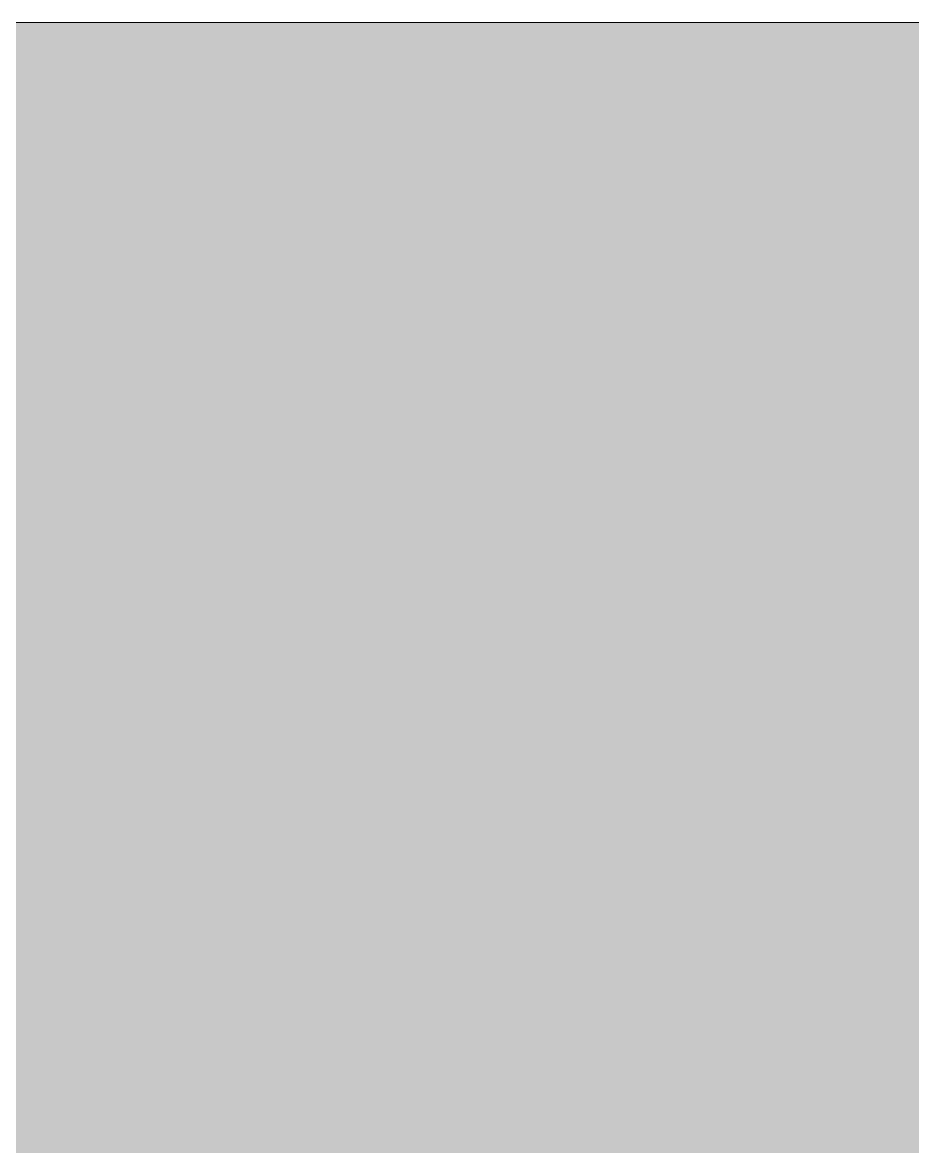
# Model space of a CAD drawing. Header units: millimetres. Extents: x 1680 to 166026, y 35966 to 91121.
# Drawn here: x 73696.81 to 73730.92, y 48249.31 to 48292.4 of the extents above; entities that cross this region are included whole.
import ezdxf

# ---------------------------------------------------------------- set-up
doc = ezdxf.new("R2010")
doc.units = ezdxf.units.MM
doc.linetypes.add('IMPORT-ACAD_ISO03W100', pattern=[762, 304.8, -457.2])
for name, color, linetype, lineweight in [('A-AREA-PATT', 32, 'Continuous', 18), ('A-DETL-THIN', 151, 'Continuous', 18), ('A-GENM', 13, 'Continuous', 18)]:
    doc.layers.add(name, color=color, linetype=linetype, lineweight=lineweight)

# ---------------------------------------------------------------- blocks, each defined once
blk = doc.blocks.new('BAr1 - BAr-332050-mebel yerləşmə planı')
at = {"layer": 'A-GENM', "color": 253, "linetype": 'IMPORT-ACAD_ISO03W100'}
blk.add_line((16269.605, -11569.81), (18569.605, -11569.81), dxfattribs=at)

msp = doc.modelspace()

# ---------------------------------------------------------------- hatches: boundary and pattern name
at = {"layer": 'A-AREA-PATT'}
h = msp.add_hatch(color=254, dxfattribs=at)
h.paths.add_polyline_path([(74139.766, 45952.482), (74138.956, 45953.399), (74138.956, 45952.895), (74139.601, 45952.566)], flags=0)
h.paths.add_polyline_path([(74140.088, 45957.759), (74139.598, 45958.255), (74138.937, 45959.645), (74139.592, 45958.255)], flags=0)
h.paths.add_polyline_path([(74878.088, 45957.759), (74879.467, 45959.495), (74878.578, 45958.255), (74878.088, 45957.764)], flags=0)
h.paths.add_polyline_path([(74133.388, 45961.177), (74134.199, 45962.971), (74133.235, 45963.185), (74133.447, 45962.971)], flags=0)
h.paths.add_polyline_path([(74884.788, 45961.177), (74884.941, 45963.175), (74884.157, 45962.572), (74884.729, 45961.309)], flags=0)
h.paths.add_polyline_path([(74509.088, 45971.899), (74521.462, 45977.025), (74526.307, 45990.076), (74521.102, 46001.922), (74508.411, 46006.618), (74496.714, 46001.773), (74491.588, 45989.399), (74497.239, 45976.807), (74507.253, 45972.659)], flags=0)
h.paths.add_polyline_path([(74261.588, 45975.899), (74271.134, 45979.853), (74274.819, 45990.048), (74270.642, 45999.148), (74261.588, 46002.899), (74252.042, 45998.945), (74248.357, 45988.75), (74252.533, 45979.649), (74260.265, 45976.447)], flags=0)
h.paths.add_polyline_path([(74200.477, 45982.471), (74205.588, 45982.471), (74209.588, 45989.399), (74204.966, 45996.327), (74197.588, 45996.327), (74193.588, 45989.399), (74198.21, 45982.471), (74199.588, 45982.471)], flags=0)
h.paths.add_polyline_path([(74812.588, 45982.471), (74820.588, 45982.471), (74824.588, 45989.399), (74820.588, 45996.327), (74812.588, 45996.327), (74808.588, 45989.399), (74811.473, 45984.402)], flags=0)
h.paths.add_polyline_path([(74713.838, 46027.397), (74714.507, 46028.02), (74713.838, 46027.868)], flags=0)
h.paths.add_polyline_path([(74709.592, 46025.163), (74716.838, 46026.006), (74716.838, 46026.322), (74716.542, 46027.118), (74715.103, 46026.772), (74713.838, 46026.771), (74669.338, 46027.195), (74668.929, 46027.195), (74668.001, 46026.762), (74666.338, 46026.753), (74666.338, 46026.322), (74668.034, 46026.129), (74671.434, 46026.102), (74713.838, 46026.105), (74709.665, 46025.179)], flags=0)
h.paths.add_polyline_path([(74669.338, 46027.397), (74669.338, 46028.024), (74666.992, 46027.775)], flags=0)
h.paths.add_polyline_path([(74826.805, 46051.89), (74829.486, 46052.395), (74831.847, 46053.778), (74833.612, 46055.895), (74834.552, 46058.422), (74833.939, 46057.102), (74832.799, 46054.742), (74830.702, 46052.983), (74826.825, 46051.896)], flags=0)
h.paths.add_polyline_path([(74461.805, 46051.89), (74465.328, 46052.795), (74466.847, 46053.778), (74468.612, 46055.895), (74469.552, 46058.422), (74468.939, 46057.102), (74467.799, 46054.742), (74465.298, 46052.869), (74461.825, 46051.896)], flags=0)
h.paths.add_polyline_path([(74556.319, 46051.924), (74553.661, 46052.432), (74551.182, 46053.937), (74549.815, 46055.889), (74551.32, 46053.794), (74553.663, 46052.427), (74555.495, 46052.008)], flags=0)
h.paths.add_polyline_path([(74191.319, 46051.924), (74188.661, 46052.432), (74185.632, 46054.488), (74184.815, 46055.889), (74186.32, 46053.794), (74188.688, 46052.419), (74189.994, 46052.058)], flags=0)
h.paths.add_polyline_path([(74746.492, 46083.014), (74746.49, 46083.017), (74738.295, 46083.015)], flags=0)
h.paths.add_polyline_path([(74381.492, 46083.014), (74381.49, 46083.017), (74373.295, 46083.015)], flags=0)
h.paths.add_polyline_path([(74636.574, 46086.536), (74636.574, 46087.665), (74635.882, 46087.665)], flags=0)
h.paths.add_polyline_path([(74323.945, 46103.59), (74338.229, 46104.124), (74356.204, 46112.81), (74369.446, 46129.561), (74374.088, 46149.899), (74369.05, 46170.887), (74356.135, 46187.036), (74336.485, 46196.185), (74316.018, 46196.174), (74296.972, 46186.988), (74283.73, 46170.237), (74279.088, 46149.899), (74284.125, 46128.911), (74297.041, 46112.762), (74316.025, 46103.62), (74323.925, 46103.59)], flags=0)
h.paths.add_polyline_path([(74686.303, 46103.59), (74703.229, 46104.124), (74721.204, 46112.81), (74734.446, 46129.561), (74739.088, 46149.899), (74734.05, 46170.887), (74721.135, 46187.036), (74701.485, 46196.185), (74681.018, 46196.174), (74661.972, 46186.988), (74648.73, 46170.237), (74644.088, 46149.899), (74649.125, 46128.911), (74662.041, 46112.762), (74681.025, 46103.62), (74686.27, 46103.59)], flags=0)
h.paths.add_polyline_path([(74624.764, 46179.328), (74624.788, 46204.895), (74624.762, 46204.78)], flags=0)
h.paths.add_polyline_path([(74259.764, 46179.328), (74259.788, 46204.895), (74259.762, 46204.78)], flags=0)
h.paths.add_polyline_path([(74393.492, 46196.386), (74393.482, 46204.837), (74393.492, 46204.778)], flags=0)
h.paths.add_polyline_path([(74758.492, 46196.386), (74758.482, 46204.837), (74758.492, 46204.778)], flags=0)
h.paths.add_polyline_path([(74751.099, 46215.858), (74746.493, 46216.783), (74748.726, 46216.332), (74749.52, 46216.173)], flags=0)
h.paths.add_polyline_path([(74386.099, 46215.858), (74381.493, 46216.783), (74381.584, 46216.76), (74384.52, 46216.173)], flags=0)
h.paths.add_polyline_path([(74548.425, 46370.565), (74550.314, 46375.591), (74552.408, 46377.342), (74551.26, 46376.545), (74549.501, 46374.442), (74548.563, 46371.924), (74548.427, 46370.592)], flags=0)
h.paths.add_polyline_path([(74469.745, 46370.547), (74469.242, 46373.223), (74467.863, 46375.58), (74465.751, 46377.342), (74463.213, 46378.277), (74464.546, 46377.906), (74467.03, 46376.402), (74468.656, 46374.437), (74469.738, 46370.574)], flags=0)
h.paths.add_polyline_path([(74834.745, 46370.547), (74834.242, 46373.223), (74832.863, 46375.58), (74830.751, 46377.342), (74828.213, 46378.277), (74829.546, 46377.906), (74832.03, 46376.402), (74833.656, 46374.437), (74834.738, 46370.574)], flags=0)
h.paths.add_polyline_path([(74183.93, 46372.366), (74185.314, 46375.591), (74187.408, 46377.342), (74186.26, 46376.545), (74184.501, 46374.442), (74183.93, 46373.239)], flags=0)
h.paths.add_polyline_path([(74885.472, 46421.115), (74884.713, 46422.058), (74884.941, 46421.613)], flags=0)
h.paths.add_polyline_path([(74132.704, 46421.115), (74133.463, 46421.827), (74133.235, 46421.623)], flags=0)
h.paths.add_polyline_path([(74880.015, 46423.014), (74879.467, 46425.303), (74879.588, 46424.19), (74879.873, 46423.403)], flags=0)
h.paths.add_polyline_path([(74134.465, 46427.07), (74135.165, 46427.258), (74134.704, 46427.57), (74134.468, 46427.076)], flags=0)
h.paths.add_polyline_path([(74137.789, 46431.244), (74139.229, 46431.322), (74139.229, 46431.932), (74137.8, 46431.249)], flags=0)
h.paths.add_polyline_path([(74516.849, 46517.399), (75324.088, 46517.399), (75324.088, 48292.399), (72054.088, 48292.399), (72054.088, 46517.399), (74207.678, 46517.399)], flags=0)

# ---------------------------------------------------------------- linework, layer by layer
at = {"layer": 'A-DETL-THIN'}
msp.add_line((69109.088, 48292.399), (75969.088, 48292.399), dxfattribs=at)

# ---------------------------------------------------------------- block references
at = {"layer": 'A-GENM', "color": 253, "linetype": 'IMPORT-ACAD_ISO03W100'}
msp.add_blockref('BAr1 - BAr-332050-mebel yerləşmə planı', (57399.483, 59862.209), dxfattribs=at)

doc.saveas('drawing.dxf')
